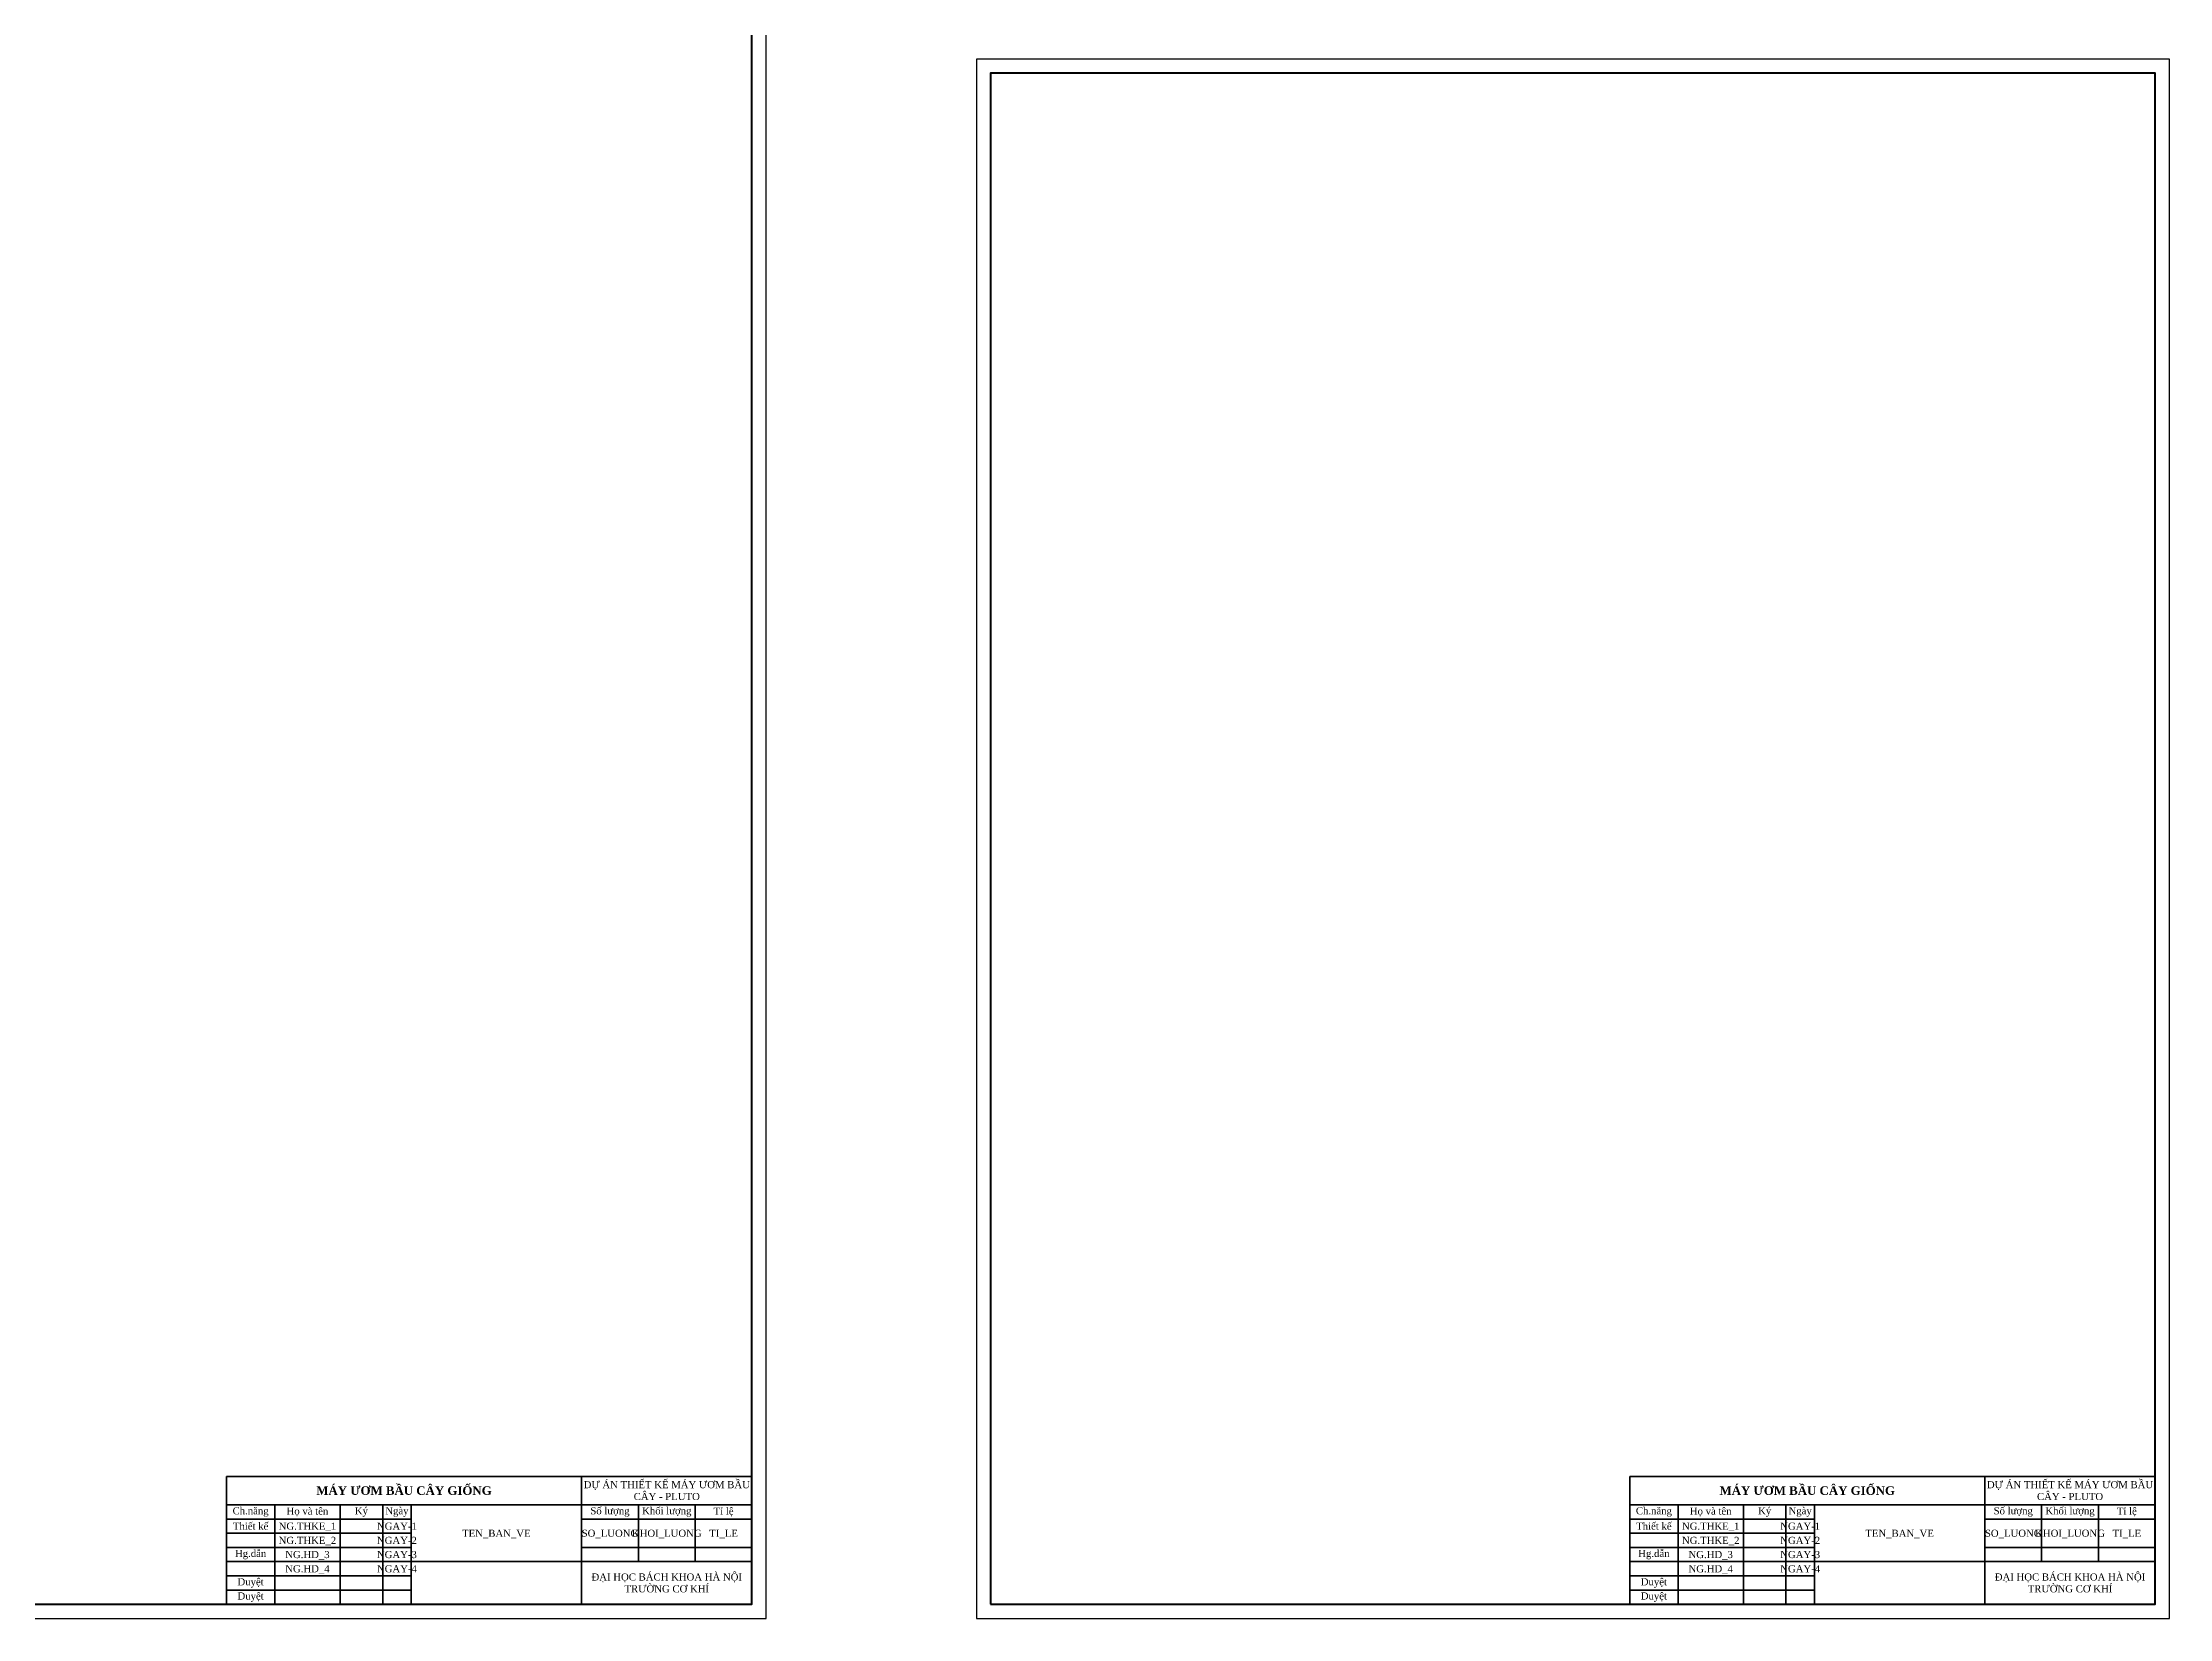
# Model space of a CAD drawing. Header units: millimetres. Extents: x 0 to 4934, y -1200 to 1230.
# Drawn here: x 2621 to 3370, y -1200 to -646 of the extents above; entities that cross this region are included whole.
import ezdxf
from ezdxf.enums import TextEntityAlignment as Align

# ---------------------------------------------------------------- set-up
doc = ezdxf.new("R2010")
doc.units = ezdxf.units.MM
doc.header["$LTSCALE"] = 5
doc.header["$MEASUREMENT"] = 0
doc.layers.add('LIENDAM', color=3, linetype='Continuous', lineweight=50)
doc.layers.add('net dam', color=7, linetype='Continuous', lineweight=35)
doc.styles.get("Standard").update_dxf_attribs({"font": 'times.ttf', "height": 2.5})

msp = doc.modelspace()

# ---------------------------------------------------------------- linework, layer by layer
at = {"layer": 'Defpoints'}
for points in [[(2282, -1200.5), (2876, -1200.5), (2876, -359.5), (2282, -359.5)], [(2950, -1200.5), (3370, -1200.5), (3370, -651.5), (2950, -651.5)]]:
    msp.add_lwpolyline(points, close=True, dxfattribs=at)
at = {"layer": 'LIENDAM'}
for points in [[(2287, -1195.5), (2871, -1195.5), (2871, -364.5), (2287, -364.5)], [(2955, -1195.5), (3365, -1195.5), (3365, -656.5), (2955, -656.5)]]:
    msp.add_lwpolyline(points, close=True, dxfattribs=at)
at = {"layer": 'net dam'}
for p, q in [((2686, -1195.5), (2686, -1150.5)), ((2686, -1150.5), (2871, -1150.5)), ((2811, -1195.5), (2811, -1150.5)), ((2871, -1150.5), (2871, -1195.5)), ((3180, -1195.5), (3180, -1150.5)), ((3180, -1150.5), (3365, -1150.5)), ((3305, -1195.5), (3305, -1150.5)), ((3365, -1150.5), (3365, -1195.5)), ((2686, -1160.5), (2871, -1160.5)), ((2703, -1195.5), (2703, -1160.5)), ((2726, -1195.5), (2726, -1160.5)), ((2741, -1195.5), (2741, -1160.5)), ((2751, -1195.5), (2751, -1160.5)), ((2831, -1160.5), (2831, -1180.5)), ((2851, -1160.5), (2851, -1180.5)), ((3180, -1160.5), (3365, -1160.5)), ((3197, -1195.5), (3197, -1160.5)), ((3220, -1195.5), (3220, -1160.5)), ((3235, -1195.5), (3235, -1160.5)), ((3245, -1195.5), (3245, -1160.5)), ((3325, -1160.5), (3325, -1180.5)), ((3345, -1160.5), (3345, -1180.5)), ((2686, -1165.5), (2751, -1165.5)), ((2811, -1165.5), (2871, -1165.5)), ((3180, -1165.5), (3245, -1165.5)), ((3305, -1165.5), (3365, -1165.5)), ((2686, -1170.5), (2751, -1170.5)), ((2686, -1175.5), (2751, -1175.5)), ((2811, -1175.5), (2871, -1175.5)), ((3180, -1170.5), (3245, -1170.5)), ((3180, -1175.5), (3245, -1175.5)), ((3305, -1175.5), (3365, -1175.5)), ((2686, -1180.5), (2871, -1180.5)), ((3180, -1180.5), (3365, -1180.5)), ((2686, -1185.5), (2751, -1185.5)), ((2686, -1190.5), (2751, -1190.5)), ((3180, -1185.5), (3245, -1185.5)), ((3180, -1190.5), (3245, -1190.5)), ((2871, -1195.5), (2686, -1195.5)), ((3365, -1195.5), (3180, -1195.5))]:
    msp.add_line(p, q, dxfattribs=at)

# ---------------------------------------------------------------- texts
at = {"layer": 'net dam', "attachment_point": 5}
for s, width, insert, char_height in [('{\\fTimes New Roman|b1|i0|c0|p18;MÁY ƯƠM BẦU CÂY GIỐNG}', 125, (2748.5, -1155.5), 3), ('DỰ ÁN THIẾT KẾ MÁY ƯƠM BẦU CÂY - PLUTO', 60, (2841, -1155.5), 2.5), ('{\\fTimes New Roman|b1|i0|c0|p18;MÁY ƯƠM BẦU CÂY GIỐNG}', 125, (3242.5, -1155.5), 3), ('DỰ ÁN THIẾT KẾ MÁY ƯƠM BẦU CÂY - PLUTO', 60, (3335, -1155.5), 2.5), ('Ch.năng', 17, (2694.5, -1163), 2.5), ('Thiết kế', 17, (2694.5, -1168), 2.5), ('Họ và tên', 23, (2714.5, -1163), 2.5), ('Ký', 15, (2733.5, -1163), 2.5), ('Ngày', 10, (2746, -1163), 2.5), ('Số lượng', 20, (2821, -1163), 2.5), ('Khối lượng', 20, (2841, -1163), 2.5), ('Tỉ lệ', 20, (2861, -1163), 2.5), ('Ch.năng', 17, (3188.5, -1163), 2.5), ('Thiết kế', 17, (3188.5, -1168), 2.5), ('Họ và tên', 23, (3208.5, -1163), 2.5), ('Ký', 15, (3227.5, -1163), 2.5), ('Ngày', 10, (3240, -1163), 2.5), ('Số lượng', 20, (3315, -1163), 2.5), ('Khối lượng', 20, (3335, -1163), 2.5), ('Tỉ lệ', 20, (3355, -1163), 2.5), ('Hg.dẫn', 17, (2694.5, -1178), 2.5), ('Hg.dẫn', 17, (3188.5, -1178), 2.5), ('Duyệt', 17, (2694.5, -1188), 2.5), ('ĐẠI HỌC BÁCH KHOA HÀ NỘI \\PTRƯỜNG CƠ KHÍ', 60, (2841, -1188), 2.5), ('Duyệt', 17, (3188.5, -1188), 2.5), ('ĐẠI HỌC BÁCH KHOA HÀ NỘI \\PTRƯỜNG CƠ KHÍ', 60, (3335, -1188), 2.5), ('Duyệt', 17, (2694.5, -1193), 2.5), ('Duyệt', 17, (3188.5, -1193), 2.5)]:
    msp.add_mtext_dynamic_manual_height_columns(s, width=width, gutter_width=12.5, heights=[0], dxfattribs=dict(at, insert=insert, char_height=char_height))
at = {"layer": 'net dam'}
for tag, p in [('NG.THKE_1', (2714.5, -1168)), ('NGAY-1', (2746, -1168)), ('NG.THKE_1', (3208.5, -1168)), ('NGAY-1', (3240, -1168)), ('NG.THKE_2', (2714.5, -1173)), ('NGAY-2', (2746, -1173)), ('TEN_BAN_VE', (2781, -1170.5)), ('SO_LUONG', (2821, -1170.5)), ('KHOI_LUONG', (2841, -1170.5)), ('TI_LE', (2861, -1170.5)), ('NG.THKE_2', (3208.5, -1173)), ('NGAY-2', (3240, -1173)), ('TEN_BAN_VE', (3275, -1170.5)), ('SO_LUONG', (3315, -1170.5)), ('KHOI_LUONG', (3335, -1170.5)), ('TI_LE', (3355, -1170.5)), ('NG.HD_3', (2714.5, -1178)), ('NG.HD_4', (2714.5, -1183)), ('NGAY-3', (2746, -1178)), ('NGAY-4', (2746, -1183)), ('NG.HD_3', (3208.5, -1178)), ('NG.HD_4', (3208.5, -1183)), ('NGAY-3', (3240, -1178)), ('NGAY-4', (3240, -1183))]:
    msp.add_attdef(tag, text='', height=2.5, dxfattribs=at).set_placement(p, align=Align.MIDDLE_CENTER)

doc.saveas('drawing.dxf')
